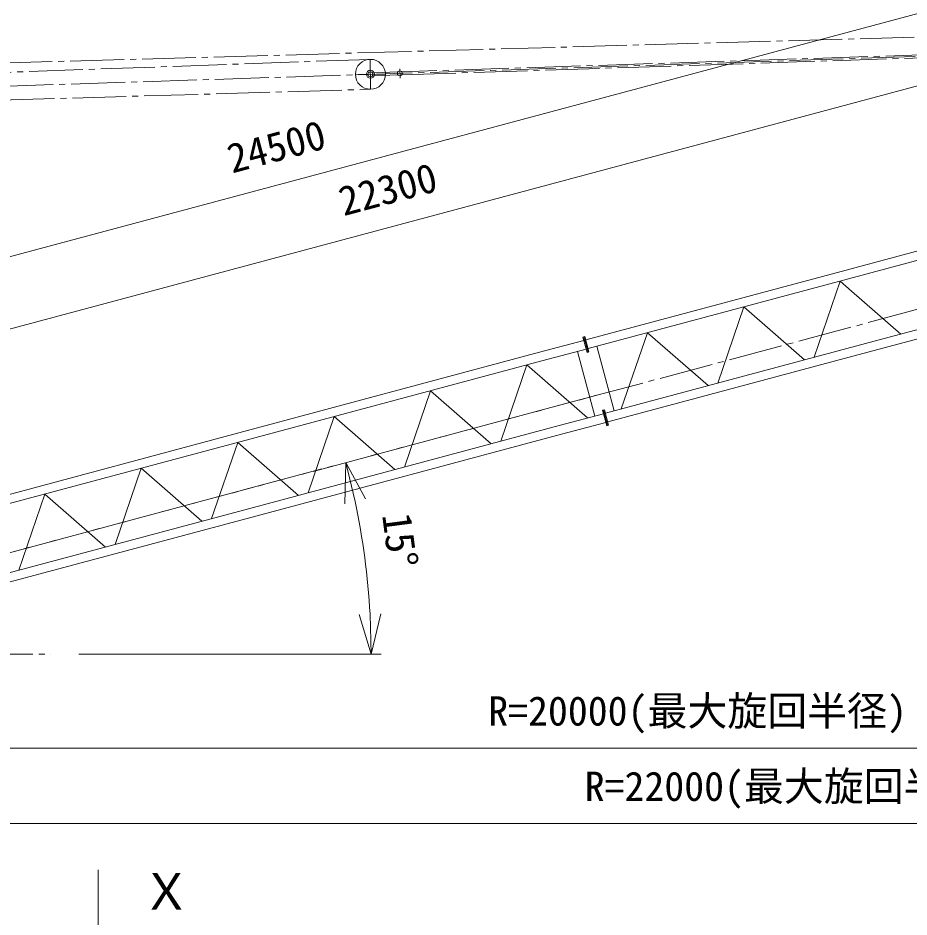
# Model space of a CAD drawing. Units: millimetres, scale not verified. Extents: x -17622 to 17358, y -25032 to 27188.
# Drawn here: x -9062 to -134, y 8811 to 17822 of the extents above; entities that cross this region are included whole.
import ezdxf
from ezdxf.enums import TextEntityAlignment as Align

# ---------------------------------------------------------------- set-up
doc = ezdxf.new("R2010")
doc.units = ezdxf.units.MM
doc.header["$LTSCALE"] = 60
doc.linetypes.add('CHAIN2', pattern=[12, 9, -1, 1, -1])
doc.linetypes.add('USER1', pattern=[17.25, 15, -0.75, 0.75, -0.75])
for name, color, linetype, lineweight in [('0-0_0', 7, 'Continuous', 18), ('0-1_Defpoints', 3, 'USER1', 18), ('0-2_01 細線', 7, 'Continuous', 18), ('0-3_05 寸法', 7, 'Continuous', 18), ('0-4_10 当社外形線', 3, 'Continuous', 18), ('0-5_12 当社中心線', 3, 'CHAIN2', 18), ('0-6_20 躯体・土木、外形線', 1, 'Continuous', 18)]:
    doc.layers.add(name, color=color, linetype=linetype, lineweight=lineweight)
doc.styles.add('ＭＳ ゴシック', font='')
doc.styles.get('ＭＳ ゴシック').set_extended_font_data('MS Gothic')

msp = doc.modelspace()

# ---------------------------------------------------------------- linework, layer by layer
at = {"layer": '0-0_0'}
msp.add_line((-8259.95, 8234.16), (-8259.95, 9284.16), dxfattribs=at)
at = {"layer": '0-1_Defpoints'}
for p, q in [((-5528.84, 17107.4), (-5533.68, 17407.36)), ((-5681.24, 17254.97), (-5381.28, 17259.8))]:
    msp.add_line(p, q, dxfattribs=at)
at = {"layer": '0-2_01 細線'}
for p, q in [((-3373.2, 14595.09), (-765.2, 15293.91)), ((-3349.91, 14508.16), (-741.91, 15206.97)), ((-824.01, 15184.97), (-1085.27, 14421.33)), ((-824.01, 15184.97), (-709.15, 15084.73)), ((-1789.94, 14926.15), (-2051.2, 14162.52)), ((-1789.94, 14926.15), (-1181.86, 14395.45)), ((-2755.86, 14667.33), (-3017.12, 13903.7)), ((-2755.86, 14667.33), (-2147.79, 14136.63)), ((-3836.85, 14470.86), (-3392.52, 14589.92)), ((-3262.98, 14531.45), (-3089.57, 13884.28)), ((-3176.5, 13860.99), (-568.5, 14559.8)), ((-3813.55, 14383.93), (-3369.23, 14502.98)), ((-3456.16, 14479.69), (-3282.75, 13832.52)), ((-3153.21, 13774.06), (-545.21, 14472.87)), ((-3753.82, 14161.01), (-3355.2, 13813.11)), ((-3640.14, 13736.76), (-3195.82, 13855.81)), ((-3616.85, 13649.82), (-3172.52, 13768.88)), ((-9410.24, 12977.48), (-6898.08, 13650.61)), ((-9386.95, 12890.54), (-6874.79, 13563.67)), ((-6861.05, 13567.35), (-7122.31, 12803.72)), ((-7826.97, 13308.53), (-8088.23, 12544.9)), ((-7826.97, 13308.53), (-7218.9, 12777.83)), ((-8792.9, 13049.72), (-9054.16, 12286.08)), ((-8792.9, 13049.72), (-8184.83, 12519.01)), ((-9213.54, 12243.37), (-6701.38, 12916.5)), ((-9190.24, 12156.44), (-6678.09, 12829.57))]:
    msp.add_line(p, q, dxfattribs=at)
for points in [[(-3350.51, 14471.77), (-3360.17, 14469.18), (-3401.58, 14623.73), (-3391.92, 14626.31)], [(-3350.51, 14471.77), (-3340.85, 14474.35), (-3382.26, 14628.9), (-3391.92, 14626.31)], [(-3153.81, 13737.66), (-3163.47, 13735.07), (-3204.88, 13889.62), (-3195.22, 13892.21)], [(-3153.81, 13737.66), (-3144.15, 13740.25), (-3185.56, 13894.8), (-3195.22, 13892.21)]]:
    msp.add_lwpolyline(points, close=True, dxfattribs=at)
at = {"layer": '0-3_05 寸法'}
for p, q in [((-13299.49, 14317.13), (9592.95, 20451.14)), ((-13117.6, 13638.31), (7649.81, 19202.91)), ((-5777, 13366.07), (-5683.93, 12977.05)), ((-5524.17, 11445.63), (-5534.95, 11845.48)), ((-8451.34, 11445.63), (-5424.17, 11445.63)), ((-11044.19, 10501.71), (8155.96, 10501.71)), ((10155.62, 9746.66), (-11044.18, 9746.66))]:
    msp.add_line(p, q, dxfattribs=at)
for points in [[(-5788.17, 12952.11), (-5777, 13366.07), (-5579.69, 13001.99)], [(-5427.81, 11848.37), (-5524.17, 11445.63), (-5642.09, 11842.59)]]:
    msp.add_lwpolyline(points, dxfattribs=at)
msp.add_arc((-12944.18, 11445.63), 7420.01, 3.08909, 11.91091, dxfattribs=at)
at = {"layer": '0-4_10 当社外形線'}
for centre, radius in [((-5531.26, 17257.38), 150), ((-5531.26, 17257.38), 40), ((-5531.26, 17257.38), 25), ((-5235.83, 17267.01), 25)]:
    msp.add_circle(centre, radius, dxfattribs=at)
at = {"layer": '0-5_12 当社中心線'}
for p, q in [((10712.95, 17936.93), (-14144.18, 17230.15)), ((10720.62, 17787.12), (-13554.41, 16995.87)), ((-5533.68, 17407.36), (-13554.41, 17120.87)), ((892.63, 17481.78), (-5216.33, 17282.66)), ((-5215.35, 17252.67), (893.61, 17451.8)), ((9020.27, 17330.98), (-13044.43, 11418.77)), ((-5237.26, 17310.77), (-5234.3, 17220.09)), ((-5494.69, 17273.58), (-5256.31, 17281.35)), ((-5493.71, 17243.6), (-5255.33, 17251.37)), ((-13554.41, 16870.87), (-5528.84, 17107.4)), ((-3236.63, 14046.76), (-9273.67, 12429.14)), ((-13054.18, 11445.63), (-8732.72, 11445.63))]:
    msp.add_line(p, q, dxfattribs=at)
at = {"layer": '0-6_20 躯体・土木、外形線'}
for p, q in [((-765.2, 15293.91), (2306.22, 16116.89)), ((-741.91, 15206.97), (2329.52, 16029.96)), ((-568.5, 14559.8), (2502.93, 15382.79)), ((-545.21, 14472.87), (2526.22, 15295.86)), ((-709.15, 15084.73), (-215.94, 14654.27)), ((-6898.08, 13650.61), (-3836.85, 14470.86)), ((-6874.79, 13563.67), (-3813.55, 14383.93)), ((-3963.27, 14343.81), (-4224.53, 13580.17)), ((-3963.27, 14343.81), (-3753.82, 14161.01)), ((-4929.2, 14084.99), (-5190.46, 13321.35)), ((-4929.2, 14084.99), (-4321.12, 13554.29)), ((-5895.12, 13826.17), (-6156.38, 13062.53)), ((-5895.12, 13826.17), (-5287.05, 13295.47)), ((-6701.38, 12916.5), (-3640.14, 13736.76)), ((-6678.09, 12829.57), (-3616.85, 13649.82)), ((-6861.05, 13567.35), (-6252.97, 13036.65))]:
    msp.add_line(p, q, dxfattribs=at)

# ---------------------------------------------------------------- texts
at = {"layer": '0-0_0', "style": 'ＭＳ ゴシック'}
msp.add_text('Ｘ', height=366.6, dxfattribs=at).set_placement((-7825, 8774.39), align=Align.BOTTOM_LEFT)
at = {"layer": '0-3_05 寸法', "style": 'ＭＳ ゴシック'}
for s, rotation, p in [('24500', 15, (-6895.07, 16178.13)), ('22300', 15, (-5777.49, 15750.02)), ('15°', 277.5, (-5501.06, 12828.98))]:
    msp.add_text(s, height=293.3, rotation=rotation, dxfattribs=at).set_placement(p, align=Align.BOTTOM_LEFT)
for s, p in [('R=20000(最大旋回半径)', (-4350.78, 10641.71)), ('R=22000(最大旋回半径)', (-3384.28, 9886.66))]:
    msp.add_text(s, height=293.3, dxfattribs=at).set_placement(p, align=Align.BOTTOM_LEFT)

doc.saveas('drawing.dxf')
